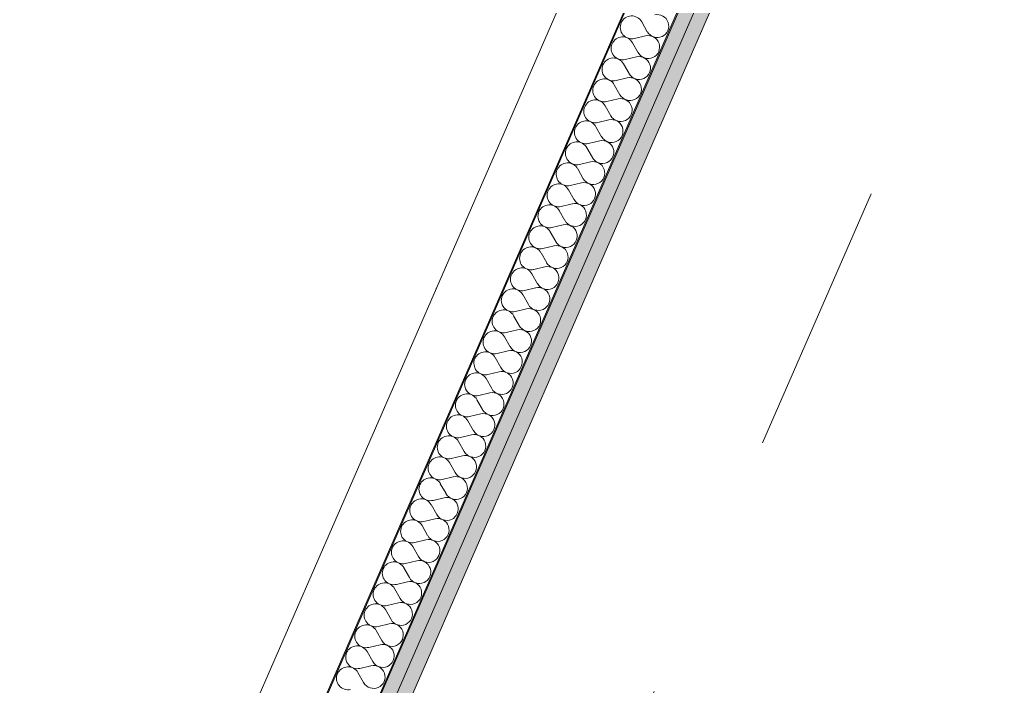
# Model space of a CAD drawing. Header units: millimetres. Extents: x -50172 to 90294, y -80883 to 25069.
# Drawn here: x -23674 to -22646, y -33367 to -32675 of the extents above; entities that cross this region are included whole.
import ezdxf
from ezdxf.enums import TextEntityAlignment as Align

# ---------------------------------------------------------------- set-up
doc = ezdxf.new("R2010")
doc.units = ezdxf.units.MM
doc.header["$MEASUREMENT"] = 0
doc.linetypes.add('Dashed', pattern=[564.444447, 282.222223, -282.222223])
doc.linetypes.add('Double Dashed', pattern=[1093.611073, 529.166651, -211.666656, 141.111112, -211.666656])
for name, color, linetype in [('A-95-MC_Marker_Section_P2.Marker', 7, 'Continuous'), ('New_A-15-MG_Structural_Grid_Phase_2', 7, 'Continuous'), ('New_A-25-M_Wall_Int', 7, 'Continuous')]:
    doc.layers.add(name, color=color, linetype=linetype)
doc.layers.add('A-95-MC_Marker_Section_P2.Marker_Pen_No__1', color=7, linetype='Continuous', lineweight=13)
doc.layers.add('New_A-25-M_Wall_Int_Pen_No__1', color=7, linetype='Continuous', lineweight=13)
doc.layers.add('New_A-15-MG_Structural_Grid_Phase_2_Pen_No__222', color=7, linetype='Continuous', lineweight=13, true_color=0x65af33)
doc.layers.add('New_A-25-M_Wall_Int_Pen_No__107', color=7, linetype='Continuous', lineweight=15, true_color=0xa6a6a6)
doc.styles.add('GENERATED_STYLE_4', font='')
doc.styles.get('GENERATED_STYLE_4').set_extended_font_data('Swis721 BT')

# ---------------------------------------------------------------- blocks, each defined once
blk = doc.blocks.new('*X536')
at = {"layer": 'New_A-25-M_Wall_Int_Pen_No__107', "linetype": 'Continuous'}
for p, q in [((-23022, -32687), (-23027.8, -32676.6)), ((-23023.9, -32691.3), (-23035.4, -32694.1)), ((-23031.5, -32708.8), (-23037.3, -32698.5)), ((-23041, -32730.6), (-23046.9, -32720.3)), ((-23033.4, -32713.2), (-23045, -32715.9)), ((-23050.5, -32752.5), (-23056.4, -32742.1)), ((-23042.9, -32735), (-23054.5, -32737.7)), ((-23052.4, -32756.8), (-23064, -32759.6)), ((-23060, -32774.3), (-23065.9, -32763.9)), ((-23061.9, -32778.6), (-23073.5, -32781.4)), ((-23069.5, -32796.1), (-23075.4, -32785.7)), ((-23071.4, -32800.5), (-23083, -32803.2)), ((-23079.1, -32817.9), (-23084.9, -32807.6)), ((-23081, -32822.3), (-23092.5, -32825)), ((-23088.6, -32839.8), (-23094.4, -32829.4)), ((-23090.5, -32844.1), (-23102.1, -32846.9)), ((-23098.1, -32861.6), (-23104, -32851.2)), ((-23100, -32865.9), (-23111.6, -32868.7)), ((-23107.6, -32883.4), (-23113.5, -32873)), ((-23117.1, -32905.2), (-23123, -32894.9)), ((-23109.5, -32887.8), (-23121.1, -32890.5)), ((-23126.6, -32927.1), (-23132.5, -32916.7)), ((-23119, -32909.6), (-23130.6, -32912.3)), ((-23136.2, -32948.9), (-23142, -32938.5)), ((-23128.5, -32931.4), (-23140.1, -32934.2)), ((-23138.1, -32953.2), (-23149.6, -32956)), ((-23145.7, -32970.7), (-23151.5, -32960.3)), ((-23147.6, -32975.1), (-23159.2, -32977.8)), ((-23155.2, -32992.5), (-23161.1, -32982.2)), ((-23157.1, -32996.9), (-23168.7, -32999.6)), ((-23164.7, -33014.4), (-23170.6, -33004)), ((-23166.6, -33018.7), (-23178.2, -33021.5)), ((-23174.2, -33036.2), (-23180.1, -33025.8)), ((-23176.1, -33040.5), (-23187.7, -33043.3)), ((-23183.7, -33058), (-23189.6, -33047.6)), ((-23193.3, -33079.8), (-23199.1, -33069.5)), ((-23185.6, -33062.4), (-23197.2, -33065.1)), ((-23202.8, -33101.7), (-23208.6, -33091.3)), ((-23195.2, -33084.2), (-23206.7, -33086.9)), ((-23212.3, -33123.5), (-23218.2, -33113.1)), ((-23204.7, -33106), (-23216.3, -33108.8)), ((-23214.2, -33127.8), (-23225.8, -33130.6)), ((-23221.8, -33145.3), (-23227.7, -33134.9)), ((-23223.7, -33149.7), (-23235.3, -33152.4)), ((-23231.3, -33167.1), (-23237.2, -33156.8)), ((-23233.2, -33171.5), (-23244.8, -33174.2)), ((-23240.8, -33189), (-23246.7, -33178.6)), ((-23242.7, -33193.3), (-23254.3, -33196.1)), ((-23250.4, -33210.8), (-23256.2, -33200.4)), ((-23252.3, -33215.1), (-23263.8, -33217.9)), ((-23259.9, -33232.6), (-23265.7, -33222.2)), ((-23269.4, -33254.4), (-23275.3, -33244.1)), ((-23261.8, -33237), (-23273.4, -33239.7)), ((-23278.9, -33276.3), (-23284.8, -33265.9)), ((-23271.3, -33258.8), (-23282.9, -33261.5)), ((-23288.4, -33298.1), (-23294.3, -33287.7)), ((-23280.8, -33280.6), (-23292.4, -33283.4)), ((-23290.3, -33302.4), (-23301.9, -33305.2)), ((-23297.9, -33319.9), (-23303.8, -33309.5)), ((-23299.8, -33324.3), (-23311.4, -33327)), ((-23307.5, -33341.7), (-23313.3, -33331.4)), ((-23309.4, -33346.1), (-23320.9, -33348.8)), ((-23317, -33363.6), (-23322.8, -33353.2))]:
    blk.add_line(p, q, dxfattribs=at)
for centre, start, end in [((-23038.2, -32682.5), 29.5705, 156.4404), ((-23011.6, -32681.1), 209.5705, 103.3103), ((-23038.2, -32682.5), 156.4404, 283.3103), ((-23021.1, -32702.9), 209.5705, 103.3103), ((-23047.7, -32704.3), 156.4404, 283.3103), ((-23047.7, -32704.3), 29.5705, 156.4404), ((-23057.2, -32726.2), 156.4404, 283.3103), ((-23057.2, -32726.2), 29.5705, 156.4404), ((-23030.6, -32724.8), 209.5705, 103.3103), ((-23066.7, -32748), 29.5705, 156.4404), ((-23040.1, -32746.6), 209.5705, 103.3103), ((-23066.7, -32748), 156.4404, 283.3103), ((-23076.2, -32769.8), 29.5705, 156.4404), ((-23049.7, -32768.4), 209.5705, 103.3103), ((-23076.2, -32769.8), 156.4404, 283.3103), ((-23085.8, -32791.6), 29.5705, 156.4404), ((-23059.2, -32790.2), 209.5705, 103.3103), ((-23085.8, -32791.6), 156.4404, 283.3103), ((-23095.3, -32813.4), 29.5705, 156.4404), ((-23068.7, -32812.1), 209.5705, 103.3103), ((-23095.3, -32813.4), 156.4404, 283.3103), ((-23104.8, -32835.3), 29.5705, 156.4404), ((-23078.2, -32833.9), 209.5705, 103.3103), ((-23104.8, -32835.3), 156.4404, 283.3103), ((-23114.3, -32857.1), 29.5705, 156.4404), ((-23087.7, -32855.7), 209.5705, 103.3103), ((-23114.3, -32857.1), 156.4404, 283.3103), ((-23097.2, -32877.5), 209.5705, 103.3103), ((-23123.8, -32878.9), 156.4404, 283.3103), ((-23123.8, -32878.9), 29.5705, 156.4404), ((-23133.3, -32900.7), 156.4404, 283.3103), ((-23133.3, -32900.7), 29.5705, 156.4404), ((-23106.8, -32899.4), 209.5705, 103.3103), ((-23142.9, -32922.6), 156.4404, 283.3103), ((-23142.9, -32922.6), 29.5705, 156.4404), ((-23116.3, -32921.2), 209.5705, 103.3103), ((-23152.4, -32944.4), 29.5705, 156.4404), ((-23125.8, -32943), 209.5705, 103.3103), ((-23152.4, -32944.4), 156.4404, 283.3103), ((-23161.9, -32966.2), 29.5705, 156.4404), ((-23135.3, -32964.8), 209.5705, 103.3103), ((-23161.9, -32966.2), 156.4404, 283.3103), ((-23171.4, -32988), 29.5705, 156.4404), ((-23144.8, -32986.7), 209.5705, 103.3103), ((-23171.4, -32988), 156.4404, 283.3103), ((-23180.9, -33009.9), 29.5705, 156.4404), ((-23154.3, -33008.5), 209.5705, 103.3103), ((-23180.9, -33009.9), 156.4404, 283.3103), ((-23190.4, -33031.7), 29.5705, 156.4404), ((-23163.9, -33030.3), 209.5705, 103.3103), ((-23190.4, -33031.7), 156.4404, 283.3103), ((-23173.4, -33052.1), 209.5705, 103.3103), ((-23200, -33053.5), 156.4404, 283.3103), ((-23200, -33053.5), 29.5705, 156.4404), ((-23209.5, -33075.3), 156.4404, 283.3103), ((-23209.5, -33075.3), 29.5705, 156.4404), ((-23182.9, -33074), 209.5705, 103.3103), ((-23219, -33097.2), 156.4404, 283.3103), ((-23219, -33097.2), 29.5705, 156.4404), ((-23192.4, -33095.8), 209.5705, 103.3103), ((-23228.5, -33119), 29.5705, 156.4404), ((-23201.9, -33117.6), 209.5705, 103.3103), ((-23228.5, -33119), 156.4404, 283.3103), ((-23238, -33140.8), 29.5705, 156.4404), ((-23211.4, -33139.4), 209.5705, 103.3103), ((-23238, -33140.8), 156.4404, 283.3103), ((-23247.5, -33162.6), 29.5705, 156.4404), ((-23221, -33161.3), 209.5705, 103.3103), ((-23247.5, -33162.6), 156.4404, 283.3103), ((-23257.1, -33184.5), 29.5705, 156.4404), ((-23230.5, -33183.1), 209.5705, 103.3103), ((-23257.1, -33184.5), 156.4404, 283.3103), ((-23266.6, -33206.3), 29.5705, 156.4404), ((-23240, -33204.9), 209.5705, 103.3103), ((-23266.6, -33206.3), 156.4404, 283.3103), ((-23276.1, -33228.1), 29.5705, 156.4404), ((-23249.5, -33226.7), 209.5705, 103.3103), ((-23276.1, -33228.1), 156.4404, 283.3103), ((-23259, -33248.6), 209.5705, 103.3103), ((-23285.6, -33249.9), 156.4404, 283.3103), ((-23285.6, -33249.9), 29.5705, 156.4404), ((-23295.1, -33271.8), 156.4404, 283.3103), ((-23295.1, -33271.8), 29.5705, 156.4404), ((-23268.5, -33270.4), 209.5705, 103.3103), ((-23304.6, -33293.6), 29.5705, 156.4404), ((-23278.1, -33292.2), 209.5705, 103.3103), ((-23304.6, -33293.6), 156.4404, 283.3103), ((-23314.2, -33315.4), 29.5705, 156.4404), ((-23287.6, -33314), 209.5705, 103.3103), ((-23314.2, -33315.4), 156.4404, 283.3103), ((-23323.7, -33337.2), 29.5705, 156.4404), ((-23297.1, -33335.9), 209.5705, 103.3103), ((-23323.7, -33337.2), 156.4404, 283.3103), ((-23333.2, -33359.1), 29.5705, 156.4404), ((-23306.6, -33357.7), 209.5705, 103.3103), ((-23333.2, -33359.1), 156.4404, 283.3103)]:
    blk.add_arc(centre, 11.9, start, end, dxfattribs=at)
blk = doc.blocks.new('Wall_130_1', base_point=(-22755.6, -31999.1))
at = {"layer": 'New_A-25-M_Wall_Int_Pen_No__107', "linetype": 'Continuous'}
for points in [[(-23708.5, -34352.2), (-22683.8, -32002.1), (-22703.5, -32009.9), (-23716.3, -34332.4)], [(-23700.8, -34371.9), (-22664, -31994.4), (-22683.8, -32002.1), (-23708.5, -34352.2)]]:
    blk.add_hatch(color=256, dxfattribs=at).paths.add_polyline_path(points)
at = {"layer": 'New_A-25-M_Wall_Int_Pen_No__107', "linetype": 'Continuous', "lineweight": 0, "true_color": 0x535353}
for points in [[(-23716.3, -34332.4), (-22703.5, -32009.9), (-22704.8, -32010.4), (-23716.8, -34331.1)], [(-23742.6, -34265.3), (-22770.6, -32036.2), (-22772, -32036.7), (-23743.2, -34264)]]:
    blk.add_hatch(color=251, dxfattribs=at).paths.add_polyline_path(points)
at = {"layer": 'New_A-25-M_Wall_Int_Pen_No__1', "linetype": 'Continuous'}
for p, q in [((-23708.5, -34352.2), (-22683.8, -32002.1)), ((-23716.8, -34331.1), (-22704.8, -32010.4)), ((-23716.3, -34332.4), (-22703.5, -32009.9)), ((-23742.6, -34265.3), (-22770.6, -32036.2))]:
    blk.add_line(p, q, dxfattribs=at)
at = {"layer": 'New_A-25-M_Wall_Int_Pen_No__1', "linetype": 'Continuous', "flags": 128}
for points in [[(-23700.8, -34371.9), (-22664, -31994.4)], [(-22772, -32036.7), (-23743.2, -34264)]]:
    blk.add_lwpolyline(points, dxfattribs=at)
at = {"layer": 'New_A-25-M_Wall_Int', "color": 250, "lineweight": 50, "true_color": 0x2a2a2a}
blk.add_blockref('*X536', (0, 0), dxfattribs=at)
blk = doc.blocks.new('Standard grid marker_40')
at = {"layer": 'New_A-15-MG_Structural_Grid_Phase_2_Pen_No__222', "linetype": 'Double Dashed'}
for q in [(39496.4, 0), (0, 0)]:
    blk.add_line((18746, 0), q, dxfattribs=at)
blk.add_point((18746, 0), dxfattribs=at)
blk.add_point((18746, 0), dxfattribs=at)
at = {"layer": 'New_A-15-MG_Structural_Grid_Phase_2_Pen_No__222', "style": 'GENERATED_STYLE_4'}
for tag, p in [('AC_MarkerText_1_0', (-500, 41.2)), ('AC_MarkerText_1_1', (58742.4, 41.2))]:
    blk.add_attdef(tag, text='', height=350, rotation=270, dxfattribs=at).set_placement(p, align=Align.MIDDLE_CENTER)
blk = doc.blocks.new('Cutting Plane_7_1', base_point=(-15692.4, -10945.9))
at = {"layer": 'A-95-MC_Marker_Section_P2.Marker_Pen_No__1', "linetype": 'Dashed'}
blk.add_line((-20307.7, -27164.2), (-38549.4, -68998.4), dxfattribs=at)

msp = doc.modelspace()

# ---------------------------------------------------------------- block references
at = {"layer": 'A-95-MC_Marker_Section_P2.Marker'}
msp.add_blockref('Cutting Plane_7_1', (-15692.4, -10945.9), dxfattribs=at)
at = {"layer": 'New_A-15-MG_Structural_Grid_Phase_2', "color": 8, "linetype": 'Continuous', "lineweight": 15, "zscale": 1000, "rotation": 66.44041158399293}
msp.add_blockref('Standard grid marker_40', (-30734.1, -50137), dxfattribs=at)
at = {"layer": 'New_A-25-M_Wall_Int', "color": 250, "lineweight": 50, "true_color": 0x2a2a2a}
msp.add_blockref('Wall_130_1', (-22755.6, -31999.1), dxfattribs=at)

doc.saveas('drawing.dxf')
